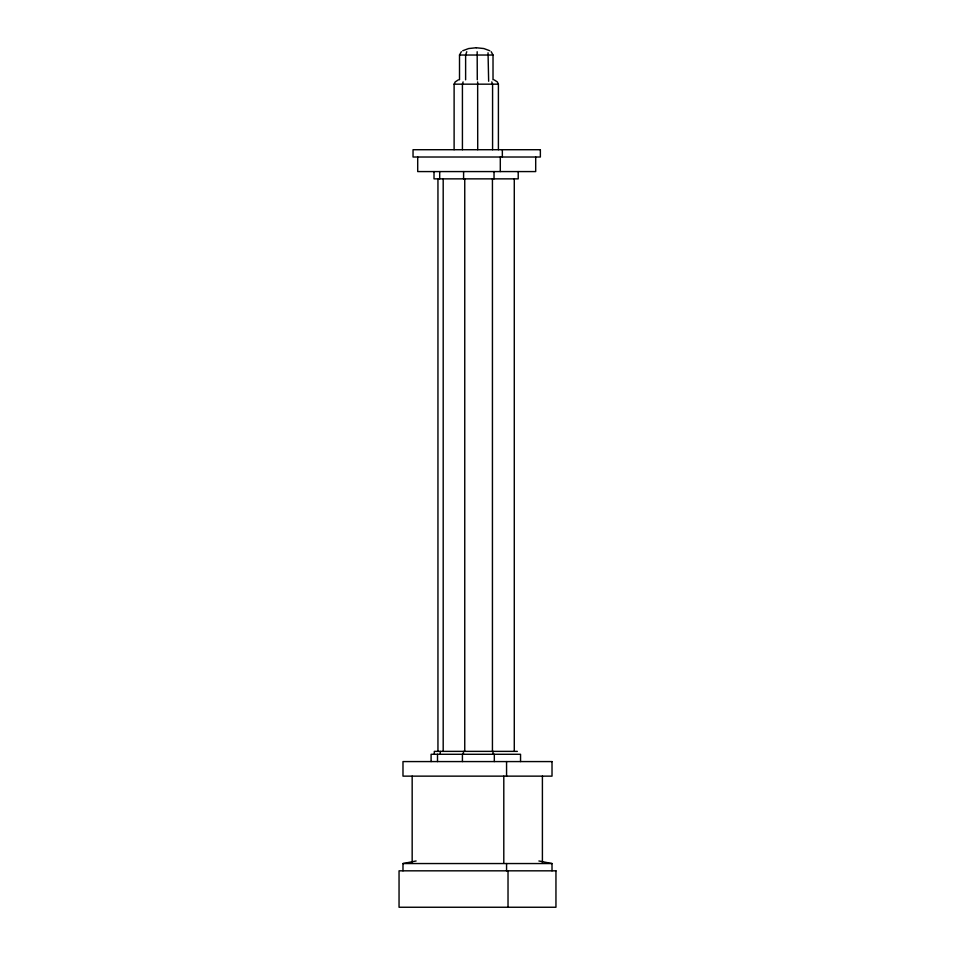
<?xml version="1.0" encoding="UTF-8"?>
<svg xmlns="http://www.w3.org/2000/svg" width="955" height="955" viewBox="0 0 955 955"><rect width="100%" height="100%" fill="white"/><g stroke="black" fill="none" stroke-linecap="round" stroke-linejoin="round"><path stroke-width="1.43" d="M459.51 79.802L459.51 55.032L461.337 51.725M454.114 149.72L454.114 84.171L455.201 81.915L458.352 79.886M463.103 81.915L462.423 84.171L462.423 149.72M466.78 51.725L465.622 55.032L465.622 79.802M462.709 50.758L468.642 48.55L476.211 47.75M402.986 870.829L402.986 863.547L416.105 860.98M476.235 47.75L483.863 48.55L489.808 50.758M459.51 55.032L493.019 55.032L493.019 79.802M454.114 84.171L498.403 84.171L498.403 149.72M517.347 751.37L434.31 751.37L434.31 754.283M402.986 863.547L552.014 863.547L552.014 870.829M538.895 860.98L552.014 863.547M494.189 79.886L497.328 81.915L498.403 84.171M491.192 51.725L493.019 55.032M491.777 81.915L492.577 84.171L492.577 149.72M488.041 52.788L488.65 81.259M477.166 51.725L477.285 79.802M477.655 81.915L477.715 149.72M542.404 776.14L542.404 862.556M535.695 157.014L535.695 171.578L417.705 171.578L417.705 157.014M520.547 761.577L520.547 754.283L431.099 754.283L431.099 761.577M518.219 171.578L518.219 178.86L434.012 178.86L434.012 171.578M514.279 178.86L514.279 751.37M508.024 870.829L508.024 907.25M506.568 761.577L506.568 776.14M506.568 863.547L506.568 870.829M503.798 776.14L503.798 862.556M502.342 149.72L502.342 157.014M500.301 157.014L500.301 171.578M494.32 754.283L494.32 761.577M494.033 171.578L494.033 178.86M493.019 751.37L493.019 754.283M492.434 178.86L492.434 751.37M464.751 178.86L464.751 751.37M463.593 171.578L463.593 178.86M463.438 751.37L463.438 754.283M462.423 754.283L462.423 761.577M443.192 178.86L443.192 751.37M440.279 751.37L440.279 754.283M439.694 171.578L439.694 178.86M437.951 178.86L437.951 751.37M437.509 754.283L437.509 761.577M412.166 776.14L412.166 862.556M540.363 149.72L413.038 149.72L413.038 157.014L540.363 157.014L540.363 149.72M552.014 761.577L402.986 761.577L402.986 776.14L552.014 776.14L552.014 761.577M555.953 870.829L399.047 870.829L399.047 907.25L555.953 907.25L555.953 870.829"/></g></svg>
